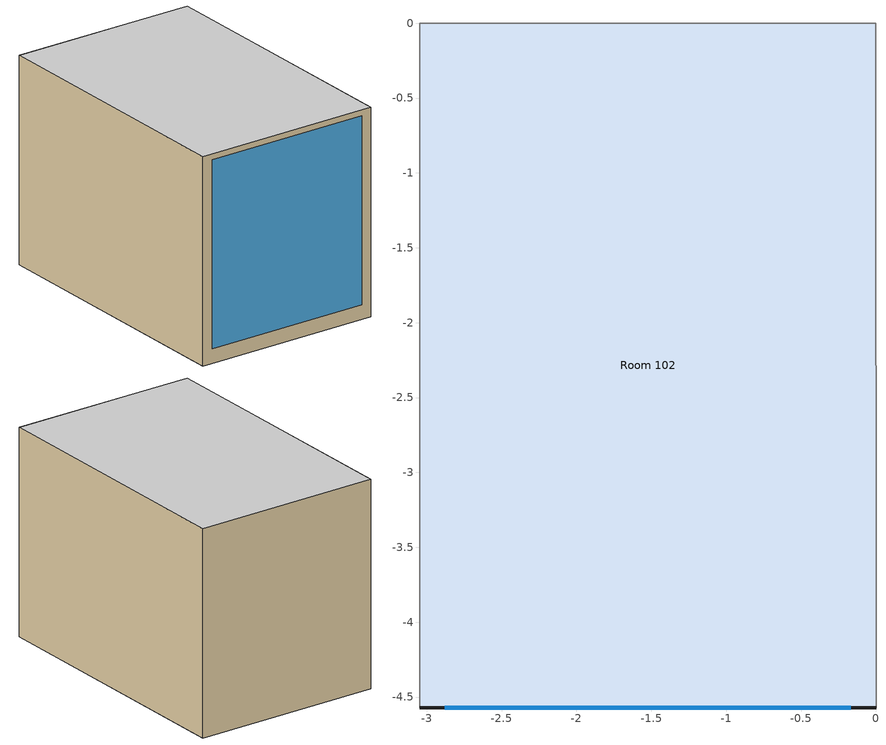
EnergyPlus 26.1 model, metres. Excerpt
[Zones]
Room 102
 floor outside (Room Floor): 0,0 0,-4.57 -3.05,-4.57 -3.05,0 z0
 wall outside (Room Wall - South): -3.05,-4.57 0,-4.57 z0:3.35
 wall adiabatic (Room Wall - East West): 0,-4.57 0,0 / -3.05,0 -3.05,-4.57 z0:3.35
 wall adiabatic (Room Wall - North): 0,0 -3.05,0 z0:3.35
 window (CFS_Glz_2): -2.88,-4.57 -0.17,-4.57 z0.23:3.26
 ceiling adiabatic (Room Ceiling): -3.05,0 -3.05,-4.57 0,-4.57 0,0 z3.35
[Building]
Building 71T Rm 102: Loads convergence tolerance value=0.04; Maximum number of warmup days=25; Minimum number of warmup days=6; North axis=0; Solar distribution=FullInteriorAndExteriorWithReflections; Temperature convergence tolerance value=0.4; Terrain=Suburbs
[Site:Location]
CHICAGO_IL_USA TMY2-94846: Elevation=190; Latitude=41.78; Longitude=-87.75; Time zone=-6
[SizingPeriod:DesignDay] Barometric pressure=98934; Day of month=21; Daylight saving time indicator=No; Dry bulb temperature range modifier type=DefaultMultipliers; Humidity condition type=WetBulb; Rain indicator=No; Snow indicator=No
Name | Ashrae clear sky optical depth for beam irradiance taub | Ashrae clear sky optical depth for diffuse irradiance taud | Daily dry bulb temperature range | Day type | Maximum dry bulb temperature | Month | Solar model indicator | Wetbulb or dewpoint at maximum dry bulb | Wind direction | Wind speed | Sky clearness
Chicago Ohare Intl Ap Ann Clg .4% Condns DB=>MWB | 0.455 | 2.05 | 10.5 | SummerDesignDay | 33.3 | 7 | ASHRAETau | 23.7 | 230 | 5.2
Chicago Ohare Intl Ap Ann Htg 99.6% Condns DB |  |  | 0 | WinterDesignDay | -20 | 1 | ASHRAEClearSky | -20 | 270 | 4.9 | 0
[Construction]
Room Ceiling: Plywood - 3/8 in, 2x6 Wood Stud R19, Gypsum board - 5/8 in
Room Floor: R-30 Fiberglass Insulation, T&G - 3/4 in, Plywood - 3/4 in, Carpet w/rubber pad
Room Wall - East West: 2x6 Wood Stud R19, Gypsum board - 5/8 in
Room Wall - North: Gypsum board - 5/8 in, Plywood - 3/8 in, 2x6 Wood Stud R19, Gypsum board - 5/8 in
Room Wall - South: Metal Siding, Plywood - 1/2 in, 2x6 Wood Stud R19
[Construction:ComplexFenestrationState]
CFS_Glz_2: CFS_Glz_2_Layer_1_bAbs, CFS_Glz_2_Layer_1_fAbs, Glass_103_Layer, CFS_Glz_2_Basis, None, LBNLWINDOW, Gap_1_Glz_2_Layer_1, CFS_Glz_2_RbSol, CFS_Glz_2_TfSol, CFS_Glz_2_Rbvis, CFS_Glz_2_Tfvis, ThermParam_Glz_2, CFS_Glz_2_Layer_2_bAbs, CFS_Glz_2_Layer_2_fAbs, Glass_103_Layer
[Material] Solar absorptance=0.7
Name | Conductivity | Density | Roughness | Specific heat | Thermal absorptance | Thickness | Visible absorptance
2x6 Wood Stud R19 | 0.047 | 93.84 | Rough | 1006 | 0.9 | 0.133 | 0.7
Gypsum board - 5/8 in | 0.17 | 800 | Smooth | 1090 | 0.9 | 0.015875 | 0.3
Metal Siding | 45.345 | 7833.028 | MediumSmooth | 502.416 |  | 0.000701
Plywood - 1/2 in | 0.12 | 540 | Smooth | 1210 |  | 0.0127
Plywood - 3/4 in | 0.12 | 540 | Smooth | 1210 |  | 0.01905
Plywood - 3/8 in | 0.12 | 540 | Smooth | 1210 |  | 0.009525
T&G - 3/4 in | 0.15 | 608 | MediumSmooth | 1630 |  | 0.01905
[Material:NoMass] Roughness=Rough; Thermal absorptance=0.9
Name | Solar absorptance | Thermal resistance | Visible absorptance
Carpet w/rubber pad | 0.85 | 0.22 | 0.85
R-30 Fiberglass Insulation | 0.7 | 5.28 | 0.7
[WindowMaterial:Gap]
Gap_1_Glz_2_Layer_1: Gas or gas mixture=Gap_1_W_0_0120; Pressure=101325; Thickness=0.012
[WindowMaterial:Gas]
Gap_1_W_0_0120: Gas type=Air; Thickness=0.012
[WindowMaterial:Glazing]
Glass_103_Layer: Back side infrared hemispherical emissivity=0.84; Conductivity=1; Front side infrared hemispherical emissivity=0.84; Infrared transmittance at normal incidence=0; Optical data type=BSDF; Poisson s ratio=0.22; Thickness=0.005715; Window glass spectral data set=Glass_103_Layer_SpecDat; Young s modulus=7.2e+10
[Matrix:TwoDimension]
Name | Number of columns | Number of rows | Value 1 | Value 2 | Value 3 | Value 4 | Value 5 | Value 6 | Value 7 | Value 8 | Value 9 | Value 10 | Value 11 | Value 12 | Value 13 | Value 14 | Value 15 | Value 16 | Value 17 | Value 18 | Value 19 | Value 20 | Value 21 | Value 22 | Value 23 | Value 24 | Value 25 | Value 26 | Value 27 | Value 28 | Value 29 | Value 30 | Value 31 | Value 32 | Value 33 | Value 34 | Value 35 | Value 36 | Value 37 | Value 38 | Value 39 | Value 40 | Value 41 | Value 42 | Value 43 | Value 44 | Value 45 | Value 46 | Value 47 | Value 48 | Value 49 | Value 50 | Value 51 | Value 52 | Value 53 | Value 54 | Value 55 | Value 56 | Value 57 | Value 58 | Value 59 | Value 60 | Value 61 | Value 62 | Value 63 | Value 64 | Value 65 | Value 66 | Value 67 | Value 68 | Value 69 | Value 70 | Value 71 | Value 72 | Value 73 | Value 74 | Value 75 | Value 76 | Value 77 | Value 78 | Value 79 | Value 80 | Value 81 | Value 82 | Value 83 | Value 84 | Value 85 | Value 86 | Value 87 | Value 88 | Value 89 | Value 90 | Value 91 | Value 92 | Value 93 | Value 94 | Value 95 | Value 96 | Value 97 | Value 98 | Value 99 | Value 100 | Value 101 | Value 102 | Value 103 | Value 104 | Value 105 | Value 106 | Value 107 | Value 108 | Value 109 | Value 110 | Value 111 | Value 112 | Value 113 | Value 114 | Value 115 | Value 116 | Value 117 | Value 118 | Value 119 | Value 120 | Value 121 | Value 122 | Value 123 | Value 124 | Value 125 | Value 126 | Value 127 | Value 128 | Value 129 | Value 130 | Value 131 | Value 132 | Value 133 | Value 134 | Value 135 | Value 136 | Value 137 | Value 138 | Value 139 | Value 140 | Value 141 | Value 142 | Value 143 | Value 144 | Value 145
CFS_Glz_2_Basis | 2 | 9 | 0 | 1 | 10 | 8 | 20 | 16 | 30 | 20 | 40 | 24 | 50 | 24 | 60 | 24 | 70 | 16 | 82.5 | 12
CFS_Glz_2_Layer_1_bAbs; CFS_Glz_2_Layer_2_fAbs | 145 | 1 | 0.11239 | 0.11286 | 0.11286 | 0.11286 | 0.11286 | 0.11286 | 0.11286 | 0.11286 | 0.11286 | 0.1142 | 0.1142 | 0.1142 | 0.1142 | 0.1142 | 0.1142 | 0.1142 | 0.1142 | 0.1142 | 0.1142 | 0.1142 | 0.1142 | 0.1142 | 0.1142 | 0.1142 | 0.1142 | 0.11618 | 0.11618 | 0.11618 | 0.11618 | 0.11618 | 0.11618 | 0.11618 | 0.11618 | 0.11618 | 0.11618 | 0.11618 | 0.11618 | 0.11618 | 0.11618 | 0.11618 | 0.11618 | 0.11618 | 0.11618 | 0.11618 | 0.11618 | 0.11822 | 0.11822 | 0.11822 | 0.11822 | 0.11822 | 0.11822 | 0.11822 | 0.11822 | 0.11822 | 0.11822 | 0.11822 | 0.11822 | 0.11822 | 0.11822 | 0.11822 | 0.11822 | 0.11822 | 0.11822 | 0.11822 | 0.11822 | 0.11822 | 0.11822 | 0.11822 | 0.11822 | 0.11894 | 0.11894 | 0.11894 | 0.11894 | 0.11894 | 0.11894 | 0.11894 | 0.11894 | 0.11894 | 0.11894 | 0.11894 | 0.11894 | 0.11894 | 0.11894 | 0.11894 | 0.11894 | 0.11894 | 0.11894 | 0.11894 | 0.11894 | 0.11894 | 0.11894 | 0.11894 | 0.11894 | 0.11533 | 0.11533 | 0.11533 | 0.11533 | 0.11533 | 0.11533 | 0.11533 | 0.11533 | 0.11533 | 0.11533 | 0.11533 | 0.11533 | 0.11533 | 0.11533 | 0.11533 | 0.11533 | 0.11533 | 0.11533 | 0.11533 | 0.11533 | 0.11533 | 0.11533 | 0.11533 | 0.11533 | 0.10131 | 0.10131 | 0.10131 | 0.10131 | 0.10131 | 0.10131 | 0.10131 | 0.10131 | 0.10131 | 0.10131 | 0.10131 | 0.10131 | 0.10131 | 0.10131 | 0.10131 | 0.10131 | 0.05418 | 0.05418 | 0.05418 | 0.05418 | 0.05418 | 0.05418 | 0.05418 | 0.05418 | 0.05418 | 0.05418 | 0.05418 | 0.05418
CFS_Glz_2_Layer_1_fAbs; CFS_Glz_2_Layer_2_bAbs | 145 | 1 | 0.16304 | 0.16397 | 0.16397 | 0.16397 | 0.16397 | 0.16397 | 0.16397 | 0.16397 | 0.16397 | 0.16676 | 0.16676 | 0.16676 | 0.16676 | 0.16676 | 0.16676 | 0.16676 | 0.16676 | 0.16676 | 0.16676 | 0.16676 | 0.16676 | 0.16676 | 0.16676 | 0.16676 | 0.16676 | 0.17142 | 0.17142 | 0.17142 | 0.17142 | 0.17142 | 0.17142 | 0.17142 | 0.17142 | 0.17142 | 0.17142 | 0.17142 | 0.17142 | 0.17142 | 0.17142 | 0.17142 | 0.17142 | 0.17142 | 0.17142 | 0.17142 | 0.17142 | 0.17795 | 0.17795 | 0.17795 | 0.17795 | 0.17795 | 0.17795 | 0.17795 | 0.17795 | 0.17795 | 0.17795 | 0.17795 | 0.17795 | 0.17795 | 0.17795 | 0.17795 | 0.17795 | 0.17795 | 0.17795 | 0.17795 | 0.17795 | 0.17795 | 0.17795 | 0.17795 | 0.17795 | 0.18635 | 0.18635 | 0.18635 | 0.18635 | 0.18635 | 0.18635 | 0.18635 | 0.18635 | 0.18635 | 0.18635 | 0.18635 | 0.18635 | 0.18635 | 0.18635 | 0.18635 | 0.18635 | 0.18635 | 0.18635 | 0.18635 | 0.18635 | 0.18635 | 0.18635 | 0.18635 | 0.18635 | 0.19641 | 0.19641 | 0.19641 | 0.19641 | 0.19641 | 0.19641 | 0.19641 | 0.19641 | 0.19641 | 0.19641 | 0.19641 | 0.19641 | 0.19641 | 0.19641 | 0.19641 | 0.19641 | 0.19641 | 0.19641 | 0.19641 | 0.19641 | 0.19641 | 0.19641 | 0.19641 | 0.19641 | 0.20609 | 0.20609 | 0.20609 | 0.20609 | 0.20609 | 0.20609 | 0.20609 | 0.20609 | 0.20609 | 0.20609 | 0.20609 | 0.20609 | 0.20609 | 0.20609 | 0.20609 | 0.20609 | 0.18744 | 0.18744 | 0.18744 | 0.18744 | 0.18744 | 0.18744 | 0.18744 | 0.18744 | 0.18744 | 0.18744 | 0.18744 | 0.18744
[ThermostatSetpoint:DualSetpoint]
DualThermostat: Cooling setpoint temperature schedule=Setpoint cooling; Heating setpoint temperature schedule=Setpoint heating
[WindowThermalModel:Params]
ThermParam_Glz_2: Deflection model=NoDeflection; Sdscalar=1; Standard=ISO15099; Thermal model=ISO15099
[WindowsCalculationEngine]
WindowsCalculationEngine 1: Windows engine=ExternalWindowsModel
[Zone]
Room 102: Ceiling height=3.3528; Multiplier=1; Type=1; Volume=46.7398
[ZoneControl:Thermostat]
Main Termostat: Zone or zonelist=Room 102; Control 1=DualThermostat; Control type schedule=Zone Control Type Sched
[Zone equipment]
Room 102: Room 102 Ideal Loads
[ZoneHVAC:IdealLoadsAirSystem]
Room 102 Ideal Loads: Cooling limit=NoLimit; Heating limit=NoLimit; Maximum heating air flow rate=Autosize; Maximum heating supply air humidity ratio=0.01; Maximum heating supply air temperature=26; Minimum cooling supply air humidity ratio=0.0156; Minimum cooling supply air temperature=15
[Schedule:Compact]
Setpoint cooling: Through: 12/31, For: AllDays, Until: 07:00, 27, Until: 17:00, 26, Until: 24:00, 27
Setpoint heating: Through: 12/31, For: Weekdays, Until: 07:00, 19, Until: 17:00, 21, Until 24:00, 19, For: AllOtherDays, Until: 24:00, 19
Zone Control Type Sched: Through: 12/31, For: AllDays, Until: 24:00, 4
